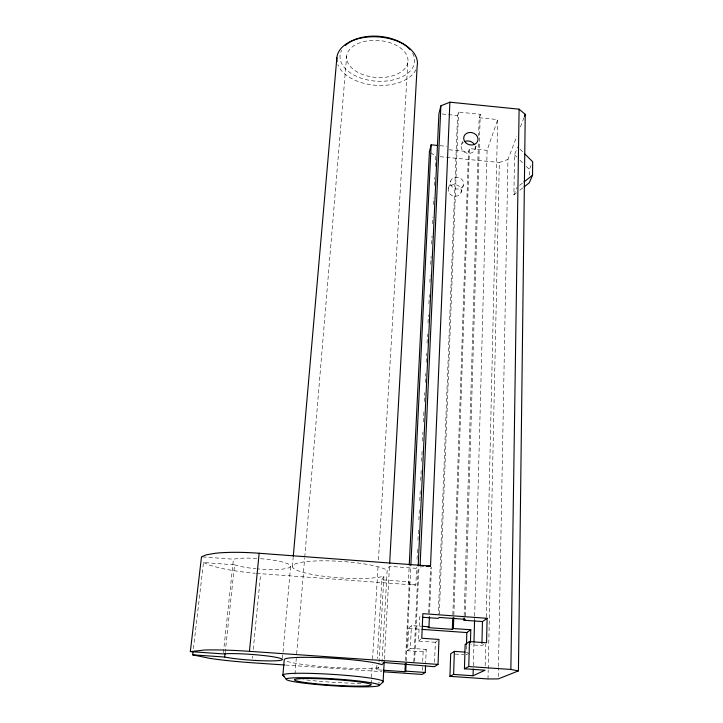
<?xml version="1.0" encoding="UTF-8"?>
<svg xmlns="http://www.w3.org/2000/svg" width="723" height="723" viewBox="0 0 723 723"><rect width="100%" height="100%" fill="white"/><g stroke="black" fill="none" stroke-linecap="round" stroke-linejoin="round"><path stroke-width="0.54" stroke-dasharray="3.62 2.71" d="M529.308 175.065L529.363 169.498L532.255 162.711M516.448 192.887L513.899 194.894L514.541 154.803L517.641 146.886M498.301 676.638L498.472 667.609M498.49 666.479L507.953 159.467L516.8 136.376M485.169 665.702L485.657 644.256M486.281 617.18L497.686 119.566L479.168 117.704L478.626 135.734M487.998 678.96L488.197 669.941M488.224 668.811L499.322 162.494L507.953 159.467M473.348 665.621L473.954 643.063M474.55 620.515L474.64 617.135M474.677 616.005L487.112 150.33L497.686 119.566M466.326 649.263L466.462 644.808M464.166 615.734L478.391 143.624M465.323 615.924L480.253 114.279L458.518 112.092L457.551 115.535L438.337 613.872M452.833 614.704L468.495 151.667L469.462 148.595L487.112 150.33M453.845 615.011L469.462 148.595M434.559 662.268L435.336 642.286L437.523 640.587M439.322 614.053L458.518 112.092M422.34 670.131L422.485 666.895M422.711 661.509L423.127 651.821L426.227 649.399L425.675 662.584M428.667 612.959L430.546 567.871M429.525 613.258L431.441 567.04M435.336 642.286L418.527 641.102L419.593 617.044L420.903 615.689M256.421 573.366A59.882 10.14 4.5 0 0 260.651 573.701L415.852 585.133L416.692 567.13M417.054 559.25L417.523 549.119M417.939 540.108L418.463 528.856M418.879 519.846L419.349 509.715M419.765 500.714L420.235 490.583M420.705 480.452L421.175 470.321M421.59 461.319L422.06 451.188M422.53 441.057L422.946 432.047M423.416 421.916L423.886 411.785M424.356 401.654L424.772 392.652M425.241 382.521L425.657 373.511M426.172 362.259L426.597 353.249M427.067 343.118L427.483 334.116M427.998 322.865L428.368 314.984M428.884 303.723L429.308 294.722M429.878 282.341L430.194 275.58M430.709 264.329L431.08 256.448M431.649 244.067L432.02 236.186M432.589 223.805L432.905 217.054M433.475 204.663L433.791 197.912M434.36 185.531L434.722 177.65M435.246 166.398L435.716 156.267L430.312 152.408M413.8 661.888L418.147 567.139M414.686 661.265L418.906 568.531L420.036 566.968L424.229 566.606M423.127 651.821L407.582 650.727L408.658 628.423L411.432 625.54L421.292 626.245M407.582 650.727L410.366 648.287L411.432 625.54M415.852 585.133L408.35 583.19L409.182 566.299M405.513 660.479L409.326 581.852L381.816 579.819L377.279 658.517M406.236 660.994L410.863 565.196M381.997 662.476L387.157 570.438L389.489 566.335L418.906 568.531M384.356 659.159L389.561 564.826M382.078 670.14L376.629 669.76L376.891 665.268M376.629 669.76L378.707 667.763L378.96 663.298M379.024 662.178L383.931 576.104L381.554 576.773A48.558 8.242 3.8 0 1 306.914 573.357A48.558 8.242 3.8 0 1 313.791 561.048A48.558 8.242 3.8 0 1 385.666 569.417L387.157 570.438M371.107 683.868L372.246 664.699M372.571 659.06L378.174 564.347M378.436 559.837L407.826 62.576A30.782 18.509 4.6 0 0 365.016 41.319A30.782 18.509 4.6 0 0 359.051 72.942A30.782 18.509 4.6 0 0 407.826 62.576M294.975 674.17L296.294 658.418M296.665 653.908L304.663 558.246M304.763 557.117L346.633 56.267M282.485 658.391L290.601 566.263M292.399 566.398L293.186 557.397M252.39 658.292L252.607 656.068M253.258 649.39L260.651 573.701M225.187 652.607L234.55 564.835L203.488 562.539L193.339 649.281M223.398 652.77L233.43 559.213L237.506 558.554A30.818 5.215 4.5 0 1 257.487 558.454M448.45 188.26L450.637 180.958M461.455 144.853L462.72 140.633M479.168 117.704L480.253 114.279M461.075 192.517A6.661 5.82 16.4 0 0 453.258 184.582A6.661 5.82 16.4 0 0 449.941 194.107A6.661 5.82 16.4 0 0 461.075 192.517L463.416 185.269A6.742 5.874 16.4 0 0 455.499 177.252A6.742 5.874 16.4 0 0 452.155 186.859A6.742 5.874 16.4 0 0 463.416 185.269M475.029 149.408L476.385 145.215M520.415 126.932L524.039 117.478M513.899 194.894L517.035 187.374M381.816 579.819L383.931 576.104M408.35 583.19L409.326 581.852M418.527 641.102L420.967 638.951M519.855 190.212L523.262 187.546M519.62 185.35L523.063 182.657M466.172 654.83L469.363 652.95M483.75 644.464L481.88 645.567L470.727 644.78M378.707 667.763L376.285 668.07A50.059 4.555 3.7 0 1 325.847 666.859A50.059 4.555 3.7 0 1 285.594 660.822M285.549 665.052L381.843 671.667M410.366 648.287L426.227 649.399M465.946 652.182L468.052 652.327M455.119 654.053L463.958 654.677M408.658 628.423L420.958 629.299M202.603 556.918L233.43 559.213M440.009 145.684L446.651 146.344M449.073 149.76L468.495 151.667M440.18 156.701L499.322 162.494M442.205 113.999L457.551 115.535M234.55 564.835L238.852 566.055A30.818 5.215 4.5 0 0 255.843 568.721M203.488 562.539L209.797 565.232L219.647 567.944A59.882 10.14 4.5 0 0 255.355 573.267M520.018 149.227L523.181 152.354M514.541 154.803L516.882 157.126M520 160.217L523.127 163.317M526.245 166.407L529.363 169.498M475.128 146.209A7.158 6.146 16.3 0 1 471.044 153.05A7.158 6.146 16.3 0 1 462.304 150.122A7.158 6.146 16.3 0 1 463.38 142.268M260.56 558.68A30.818 5.215 4.5 0 1 290.547 566.498A30.818 5.215 4.5 0 1 256.963 568.829M415.87 69.788A40.398 24.211 4.6 0 1 376.087 85.296A40.398 24.211 4.6 0 1 337.858 64.6M412.616 53.267A37.37 22.467 4.6 0 1 377.858 81.256A37.37 22.467 4.6 0 1 341.654 50.303M379.747 682.801A50.303 3.922 3.7 0 1 377.768 683.018M360.831 683.416A50.303 3.922 3.7 0 1 303.633 679.638"/><path stroke-width="1.08" d="M524.112 186.877L529.227 182.865L532.544 175.228L532.67 161.735L524.762 153.918M464.898 652.11L454.369 651.369L450.7 653.746L449.932 676.339L487.998 678.96L498.264 678.897L518.427 670.899L525.241 114.333L519.096 109.182L449.887 102.187L440.885 105.829L438.915 113.665L418.192 566.01M518.427 670.899L510.872 669.453L519.096 109.182M286.29 679.24L282.892 675.101L284.247 659.647A50.059 4.555 3.7 0 1 324.6 657.794A50.059 4.555 3.7 0 1 380.316 664.112L381.871 664.726L384.166 662.512L434.378 666.705L438.03 664.401L438.978 639.448L421.78 638.228L422.856 613.655L487.112 618.292L486.561 642.81L469.462 641.599L465.151 644.392L464.428 668.784L485.061 670.212L473.077 675.761L453.61 674.423L449.932 676.339M481.934 643.389L482.458 621.563L487.112 618.292M470.429 642.747L470.79 629.769L453.393 628.531L452.336 629.344L428.052 627.618L428.965 626.787L429.381 616.638M473.077 675.761L473.258 669.001M473.981 641.934L474.55 620.515M466.462 644.808L466.814 632.571L470.79 629.769M464.428 668.784L468.757 666.534L469.462 641.599M482.458 621.563L464.03 620.244L464.103 617.984M453.61 674.423L454.369 651.369M452.336 629.344L452.715 618.084M453.393 628.531L453.764 617.261M384.085 671.821L422.16 674.432L425.26 672.48L425.54 665.883M426.326 566.434L430.519 566.073L449.887 102.187M420.081 565.838L440.885 105.829M409.236 565.169L429.408 151.758L431.152 144.817L437.795 145.468M383.172 670.212L404.961 671.712L405.35 663.85M404.961 671.712L405.748 671.134L406.127 663.244M410.863 565.196L431.152 144.817M379.177 685.549A46.634 3.479 3.7 0 0 313.186 677.84A46.634 3.479 3.7 0 0 306.109 683.407A46.634 3.479 3.7 0 0 379.177 685.549L383.091 681.925L384.211 661.653M389.625 563.705L417.162 66.046A40.398 24.211 4.6 0 0 377.361 36.855A40.398 24.211 4.6 0 0 337.054 61.699M293.285 556.276L336.864 57.786M259.15 553.258A59.882 10.14 4.5 0 0 215.571 553.24L206.435 554.803L201.5 556.837L190.33 651.613L204.6 650.022A61.744 5.603 4.1 0 1 249.453 651.333L259.15 553.258L430.519 566.073M190.33 651.613L223.28 653.89L227.447 653.646A31.776 2.883 4.1 0 1 272.219 656.656A31.776 2.883 4.1 0 1 273.972 660.858A31.776 2.883 4.1 0 1 229.2 657.858L224.717 657.044L225.07 653.719M284.428 664.979L251.956 662.747A61.744 5.603 4.1 0 1 209.571 658.328L192.689 654.839L193.077 651.504M524.437 116.43L525.241 114.333M523.931 181.979L532.544 175.228M464.03 620.244L465.223 619.313L439.195 617.433L438.165 618.382L422.874 617.279M192.689 654.839L224.717 657.044M405.748 671.134L425.26 672.48M249.453 651.333L438.03 664.401M468.757 666.534L510.872 669.453M422.386 626.317L428.965 626.787M422.078 629.381L466.814 632.571M464.88 141.437A7.158 6.146 16.3 0 1 474.469 144.645M345.368 45.468A37.37 22.467 4.6 0 1 378.274 36.258A37.37 22.467 4.6 0 1 410.203 49.779M284.266 676.122A50.303 3.922 3.7 0 1 329.507 674.197A50.303 3.922 3.7 0 1 383.091 681.925M465.648 142.666A7.257 6.209 16.3 0 0 477.74 141.03A7.257 6.209 16.3 0 0 469.182 132.508A7.257 6.209 16.3 0 0 465.648 142.666M311.044 683.271A38.418 2.865 3.7 0 0 371.044 684.997A38.418 2.865 3.7 0 0 316.421 678.653A38.418 2.865 3.7 0 0 311.044 683.271"/></g></svg>
